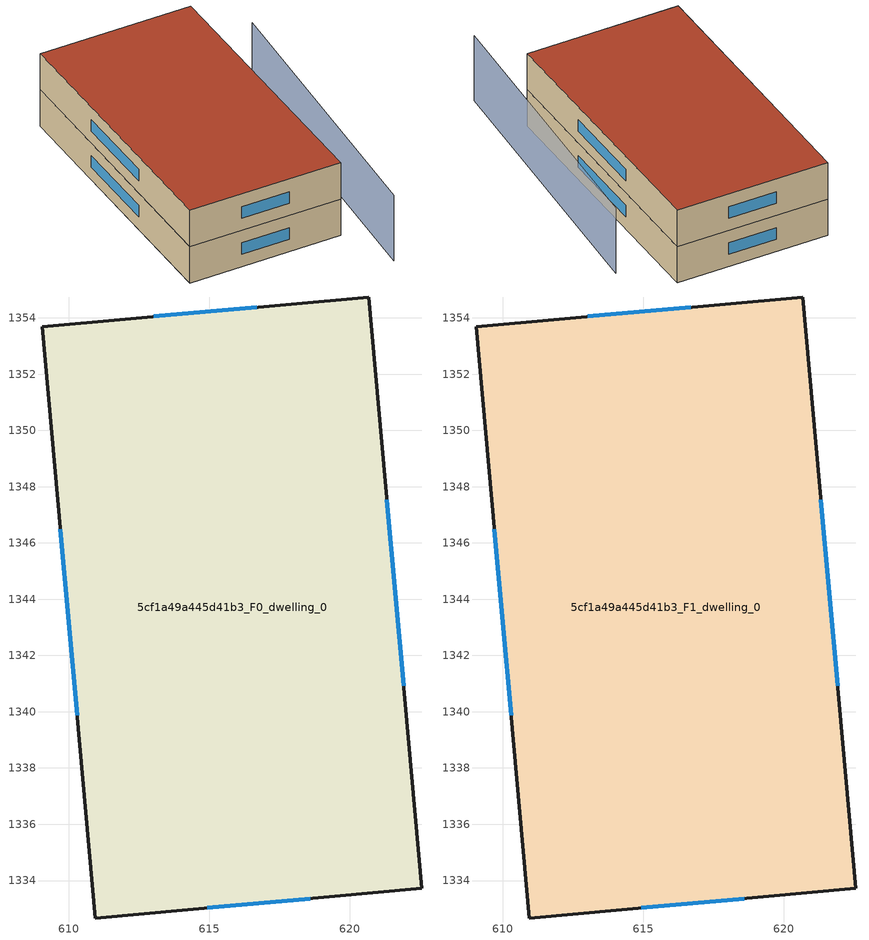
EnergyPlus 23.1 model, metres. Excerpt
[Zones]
5cf1a49a445d41b3_F0_dwelling_0
 floor ground (EU_floor_Construction): 620.66,1354.74 622.56,1333.72 610.95,1332.67 609.05,1353.69 z0
 wall outside (EU_wall_Construction): 620.66,1354.74 609.05,1353.69 610.95,1332.67 622.56,1333.72 620.66,1354.74 z0:3
 window (EU_Window_Construction): 616.69,1354.38 613.03,1354.05 / 621.91,1340.91 621.31,1347.54 / 614.93,1333.03 618.59,1333.36 / 609.7,1346.5 610.3,1339.87 z1.03:1.97
5cf1a49a445d41b3_F1_dwelling_0
 floor to 5cf1a49a445d41b3_F0_dwelling_0 (EU_floor_Construction): 620.66,1354.74 622.56,1333.72 610.95,1332.67 609.05,1353.69 z3
 wall outside (EU_wall_Construction): 620.66,1354.74 609.05,1353.69 610.95,1332.67 622.56,1333.72 620.66,1354.74 z3:6
 window (EU_Window_Construction): 616.69,1354.38 613.03,1354.05 / 621.91,1340.91 621.31,1347.54 / 614.93,1333.03 618.59,1333.36 / 609.7,1346.5 610.3,1339.87 z4.03:4.97
 roof outside (EU_roof_Construction): 622.56,1333.72 620.66,1354.74 609.05,1353.69 610.95,1332.67 z6
shading: 624.67,1329.55 624.02,1352.03 z0:5.4
[Building]
EU S2 Campaign: North Axis=0; Terrain=City; Solar Distribution=FullExterior
[Site:Location]
Cape.Town.Intl.AP: Latitude=-33.965; Longitude=18.602; Time Zone=2; Elevation=46
[SizingPeriod:WeatherFileDays]
AnnualSizingPeriod: Begin Month=1; Begin Day of Month=1; End Month=12; End Day of Month=31; Day of Week for Start Day=Monday; Use Weather File Daylight Saving Period=No; Use Weather File Rain and Snow Indicators=No
[MATERIAL]
EU_InternalMass_Material: Roughness=MediumRough; Thickness=0.1; Conductivity=1; Density=1800; Specific Heat=900; Thermal Absorptance=0.9; Solar Absorptance=0.7; Visible Absorptance=0.7
[MATERIAL:NOMASS] Roughness=MediumRough; Thermal Absorptance=0.9; Solar Absorptance=0.7; Visible Absorptance=0.7
Name | Thermal Resistance
EU_wall_NoMass | 0.493876
EU_roof_NoMass | 0.449382
EU_floor_NoMass | 1.25
[WINDOWMATERIAL:SIMPLEGLAZINGSYSTEM]
EU_Window_SimpleGlazing: UFactor=4.4; Solar Heat Gain Coefficient=0.85; Visible Transmittance=0.85
[CONSTRUCTION]
EU_wall_Construction: EU_wall_NoMass
EU_roof_Construction: EU_roof_NoMass
EU_floor_Construction: EU_floor_NoMass
EU_Window_Construction: EU_Window_SimpleGlazing
EU_InternalMass_Construction: EU_InternalMass_Material
[ZONE] Type=1; Multiplier=1; Ceiling Height=autocalculate; Volume=738.283; Floor Area=autocalculate; Part of Total Floor Area=Yes
5cf1a49a445d41b3_F0_dwelling_0; 5cf1a49a445d41b3_F1_dwelling_0
[INTERNALMASS] Construction=EU_InternalMass_Construction; Surface Area=246.094
Name | Zone or ZoneList
5cf1a49a445d41b3_F0_dwelling_0_EU_InternalMass | 5cf1a49a445d41b3_F0_dwelling_0
5cf1a49a445d41b3_F1_dwelling_0_EU_InternalMass | 5cf1a49a445d41b3_F1_dwelling_0
[OTHEREQUIPMENT] Fuel Type=Electricity; Design Level Calculation Method=Watts/Area; Power per Zone Floor Area=1; Fraction Latent=0; Fraction Radiant=0; Fraction Lost=0; Carbon Dioxide Generation Rate=0; EndUse Subcategory=EU_Step8_InternalGains
Name | Zone or ZoneList or Space or SpaceList | Schedule
EU_Step8_InternalGain_5cf1a49a445d41b3_F0_dwelling_0_f000 | 5cf1a49a445d41b3_F0_dwelling_0 | EU_Step8_GainSchedule_5cf1a49a445d41b3_F0_dwelling_0_f000
EU_Step8_InternalGain_5cf1a49a445d41b3_F1_dwelling_0_f000 | 5cf1a49a445d41b3_F1_dwelling_0 | EU_Step8_GainSchedule_5cf1a49a445d41b3_F1_dwelling_0_f000
[ZONEVENTILATION:DESIGNFLOWRATE] Schedule=EU_AlwaysOn; Design Flow Rate Calculation Method=AirChanges/Hour; Air Changes per Hour=0.64; Ventilation Type=Natural; Fan Pressure Rise=0; Fan Total Efficiency=1; Constant Term Coefficient=1; Temperature Term Coefficient=0; Velocity Term Coefficient=0; Velocity Squared Term Coefficient=0; Minimum Indoor Temperature=-100; Maximum Indoor Temperature=100; Delta Temperature=-100; Minimum Outdoor Temperature=-100; Maximum Outdoor Temperature=100; Maximum Wind Speed=40
Name | Zone or ZoneList or Space or SpaceList
EU_ConstantAir_5cf1a49a445d41b3_F0_dwelling_0 | 5cf1a49a445d41b3_F0_dwelling_0
EU_ConstantAir_5cf1a49a445d41b3_F1_dwelling_0 | 5cf1a49a445d41b3_F1_dwelling_0
[HVACTEMPLATE:THERMOSTAT] Constant Heating Setpoint=20; Constant Cooling Setpoint=50
EU_HeatOnly_5cf1a49a445d41b3_F0_dwelling_0; EU_HeatOnly_5cf1a49a445d41b3_F1_dwelling_0
[HVACTEMPLATE:ZONE:IDEALLOADSAIRSYSTEM] System Availability Schedule=EU_AlwaysOn; Maximum Heating Supply Air Temperature=50; Minimum Cooling Supply Air Temperature=13; Maximum Heating Supply Air Humidity Ratio=0.0156; Minimum Cooling Supply Air Humidity Ratio=0.0077; Heating Limit=NoLimit; Cooling Limit=NoLimit; Heating Availability Schedule=EU_AlwaysOn; Cooling Availability Schedule=EU_CoolingOff; Dehumidification Control Type=ConstantSensibleHeatRatio; Cooling Sensible Heat Ratio=0.7; Dehumidification Setpoint=60; Humidification Control Type=None; Humidification Setpoint=30; Outdoor Air Method=None; Outdoor Air Flow Rate per Person=0.00944; Outdoor Air Flow Rate per Zone Floor Area=0; Outdoor Air Flow Rate per Zone=0; Demand Controlled Ventilation Type=None; Outdoor Air Economizer Type=NoEconomizer; Heat Recovery Type=None; Sensible Heat Recovery Effectiveness=0.7; Latent Heat Recovery Effectiveness=0.65
Name | Template Thermostat
5cf1a49a445d41b3_F0_dwelling_0 | EU_HeatOnly_5cf1a49a445d41b3_F0_dwelling_0
5cf1a49a445d41b3_F1_dwelling_0 | EU_HeatOnly_5cf1a49a445d41b3_F1_dwelling_0
[SIZING:ZONE] Zone Cooling Design Supply Air Temperature Input Method=SupplyAirTemperature; Zone Cooling Design Supply Air Temperature=13; Zone Heating Design Supply Air Temperature Input Method=SupplyAirTemperature; Zone Heating Design Supply Air Temperature=50; Zone Cooling Design Supply Air Humidity Ratio=0.008; Zone Heating Design Supply Air Humidity Ratio=0.008; Cooling Design Air Flow Method=DesignDay; Cooling Design Air Flow Rate=0; Cooling Minimum Air Flow per Zone Floor Area=0.000762; Cooling Minimum Air Flow=0; Cooling Minimum Air Flow Fraction=0.2; Heating Design Air Flow Method=DesignDay; Heating Design Air Flow Rate=0; Heating Maximum Air Flow per Zone Floor Area=0.002032; Heating Maximum Air Flow=0.141576; Heating Maximum Air Flow Fraction=0.3; Account for Dedicated Outdoor Air System=No; Dedicated Outdoor Air System Control Strategy=NeutralSupplyAir; Dedicated Outdoor Air Low Setpoint Temperature for Design=autosize; Dedicated Outdoor Air High Setpoint Temperature for Design=autosize; Zone Load Sizing Method=Sensible Load Only No Latent Load; Zone Latent Cooling Design Supply Air Humidity Ratio Input Method=HumidityRatioDifference; Zone Cooling Design Supply Air Humidity Ratio Difference=0.005; Zone Latent Heating Design Supply Air Humidity Ratio Input Method=HumidityRatioDifference; Zone Humidification Design Supply Air Humidity Ratio Difference=0.005
5cf1a49a445d41b3_F0_dwelling_0; 5cf1a49a445d41b3_F1_dwelling_0
[SCHEDULE:CONSTANT]
Name | Hourly Value
EU_AlwaysOn | 1
EU_CoolingOff | 0
[SCHEDULE:FILE] Column Number=1; Rows to Skip at Top=0; Number of Hours of Data=8760; Column Separator=Comma; Interpolate to Timestep=No; Minutes per Item=60; Adjust Schedule for Daylight Savings=Yes
Name | File
EU_Step8_GainSchedule_5cf1a49a445d41b3_F0_dwelling_0_f000 | ../../schedules/5cf1a49a445d41b3/5cf1a49a445d41b3_F0_dwelling_0_f000_gain.csv
EU_Step8_GainSchedule_5cf1a49a445d41b3_F1_dwelling_0_f000 | ../../schedules/5cf1a49a445d41b3/5cf1a49a445d41b3_F1_dwelling_0_f000_gain.csv
